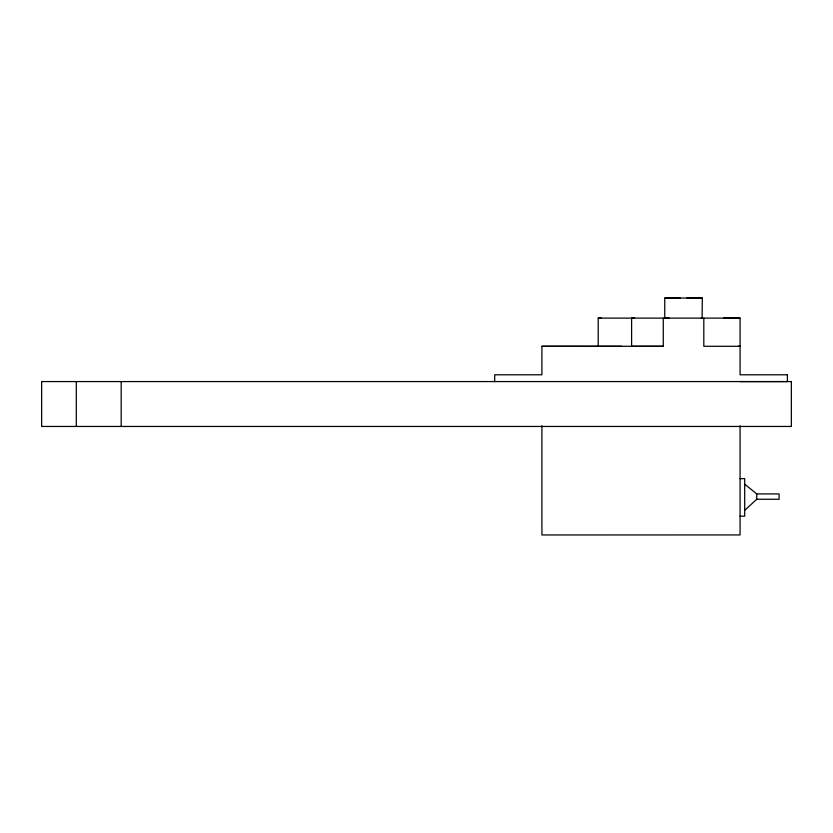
<?xml version="1.0" encoding="UTF-8"?>
<svg xmlns="http://www.w3.org/2000/svg" width="833" height="833" viewBox="0 0 833 833"><rect width="100%" height="100%" fill="white"/><g stroke="black" fill="none" stroke-linecap="round" stroke-linejoin="round"><path stroke-width="1.25" d="M494.698 381.597L494.698 374.788L541.908 374.788L541.908 346.278L663.276 346.289L663.276 318.112M541.908 425.778L541.908 534.953L740.079 534.942L740.079 425.778M601.353 318.112L598.209 318.112L598.209 346.289L621.678 346.289M702.084 318.123L702.323 298.047L664.755 298.047L664.755 318.123L669.18 318.112M703.812 318.112L703.812 346.289L740.079 346.289L738.153 346.289M598.209 318.112L740.079 318.123L740.079 374.798L787.383 374.788M744.692 510.317L756.749 499.259L756.749 493.927L744.692 484.129M787.383 374.788L787.383 381.576L740.079 381.597M740.079 318.123L723.523 318.123M680.165 298.047L664.755 298.047M686.923 298.047L702.323 298.047M634.579 318.112L631.601 318.112L631.601 346.289L663.276 346.289M541.908 346.299L598.719 346.299M740.079 478.631L744.692 478.631L744.692 516.189L740.068 516.189M756.749 493.927L779.084 493.927L779.084 499.259L756.749 499.259M701.292 318.123L702.323 318.123M121.181 381.576L121.181 426.454M76.303 381.576L76.303 426.454M791.35 381.576L41.65 381.576L41.65 426.454L791.35 426.454L791.35 381.576"/></g></svg>
